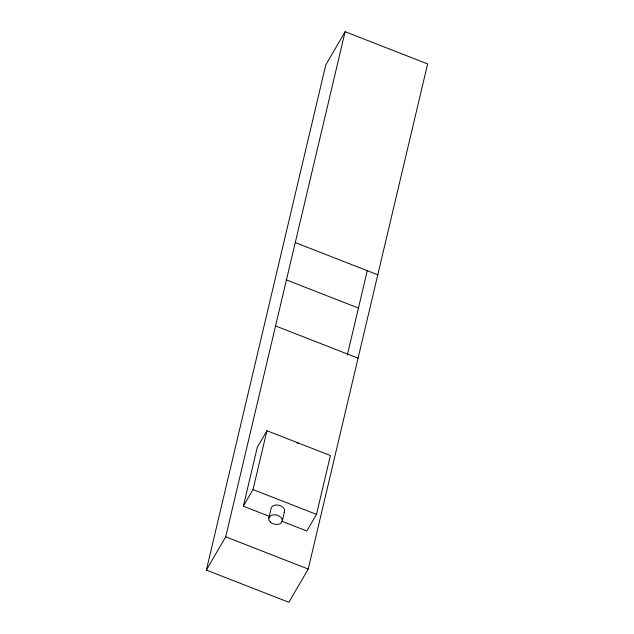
<?xml version="1.0" encoding="UTF-8"?>
<svg xmlns="http://www.w3.org/2000/svg" width="634" height="634" viewBox="0 0 634 634"><rect width="100%" height="100%" fill="white"/><g stroke="black" fill="none" stroke-linecap="round" stroke-linejoin="round"><path stroke-width="0.95" d="M206.367 570.069L325.773 64.953L345.118 31.7L427.633 63.931L308.227 569.047L288.882 602.3L206.367 570.069L225.72 536.816L345.118 31.7M270.029 516.623L243.353 506.201L257.261 447.358L266.938 430.732L330.401 455.529L316.493 514.372L306.824 530.999L281.987 521.299M243.353 506.201L253.021 489.575L266.938 430.732M268.784 518.295L271.098 508.492A6.887 4.7 13.3 0 1 279.428 505.361A6.887 4.7 13.3 0 1 284.206 512.288M282.296 520.934L284.618 511.123M347.337 355.016L367.316 270.504M295.27 242.576L377.785 274.807M286.013 279.768L358.432 308.061M275.568 325.939L358.075 358.178M253.021 489.575L316.493 514.372M225.72 536.816L308.227 569.047M296.403 442.722A6.887 4.7 13.3 0 1 298.131 443.221M270.274 521.972A6.887 4.7 13.3 0 0 281.884 522.099A6.887 4.7 13.3 0 0 274.459 514.776A6.887 4.7 13.3 0 0 270.274 521.972"/></g></svg>
